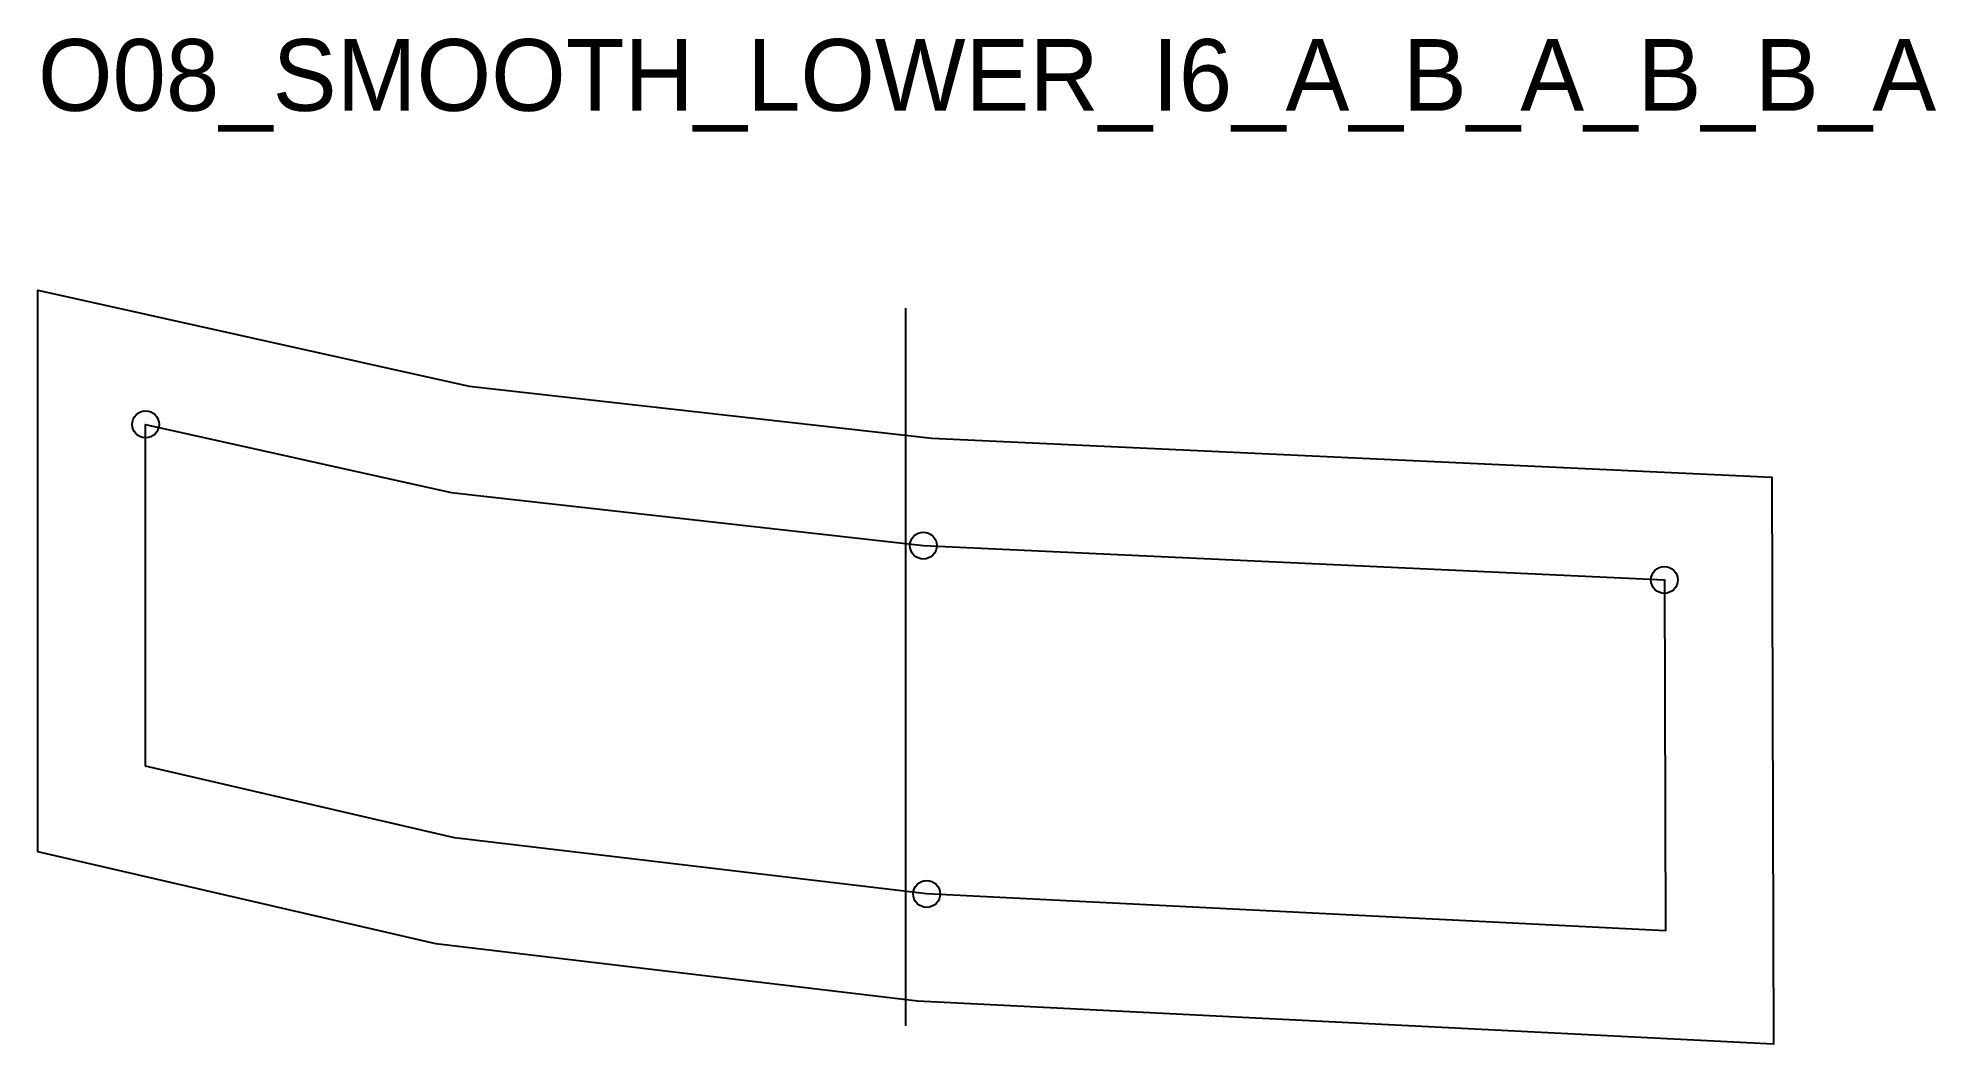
# Model space of a CAD drawing. Header units: millimetres. Extents: x -12 to 200, y -31 to 81.
import ezdxf

# ---------------------------------------------------------------- set-up
doc = ezdxf.new("R2010")
doc.units = ezdxf.units.MM
for name, color, linetype in [('CUT', 1, 'Continuous'), ('GRAIN', 3, 'Continuous'), ('ID', 7, 'Continuous'), ('NOTCH', 2, 'Continuous'), ('SEAM', 5, 'Continuous')]:
    doc.layers.add(name, color=color, linetype=linetype)

msp = doc.modelspace()

# ---------------------------------------------------------------- linework, layer by layer
at = {"layer": 'CUT'}
msp.add_lwpolyline([(-12, -9.54), (-12, 53.06), (36.07, 42.37), (87.69, 36.56), (181.33, 32.22), (181.54, -30.99), (86.08, -26.21), (32.37, -19.81), (-12, -9.54)], close=True, dxfattribs=at)
at = {"layer": 'GRAIN'}
msp.add_line((84.77, -28.96), (84.77, 51.04), dxfattribs=at)
at = {"layer": 'NOTCH'}
for centre in [(0, 38.1), (86.74, 24.59), (169.37, 20.76), (87.1, -14.25)]:
    msp.add_circle(centre, 1.5, dxfattribs=at)
at = {"layer": 'SEAM'}
msp.add_lwpolyline([(0, 0), (0, 38.1), (34.09, 30.52), (86.74, 24.59), (169.37, 20.76), (169.5, -18.37), (87.1, -14.25), (34.44, -7.98)], close=True, dxfattribs=at)

# ---------------------------------------------------------------- texts
at = {"layer": 'ID'}
msp.add_text('O08_SMOOTH_LOWER_I6_A_B_A_B_B_A', height=8, dxfattribs=at).set_placement((-12, 73.06))

doc.saveas('drawing.dxf')
